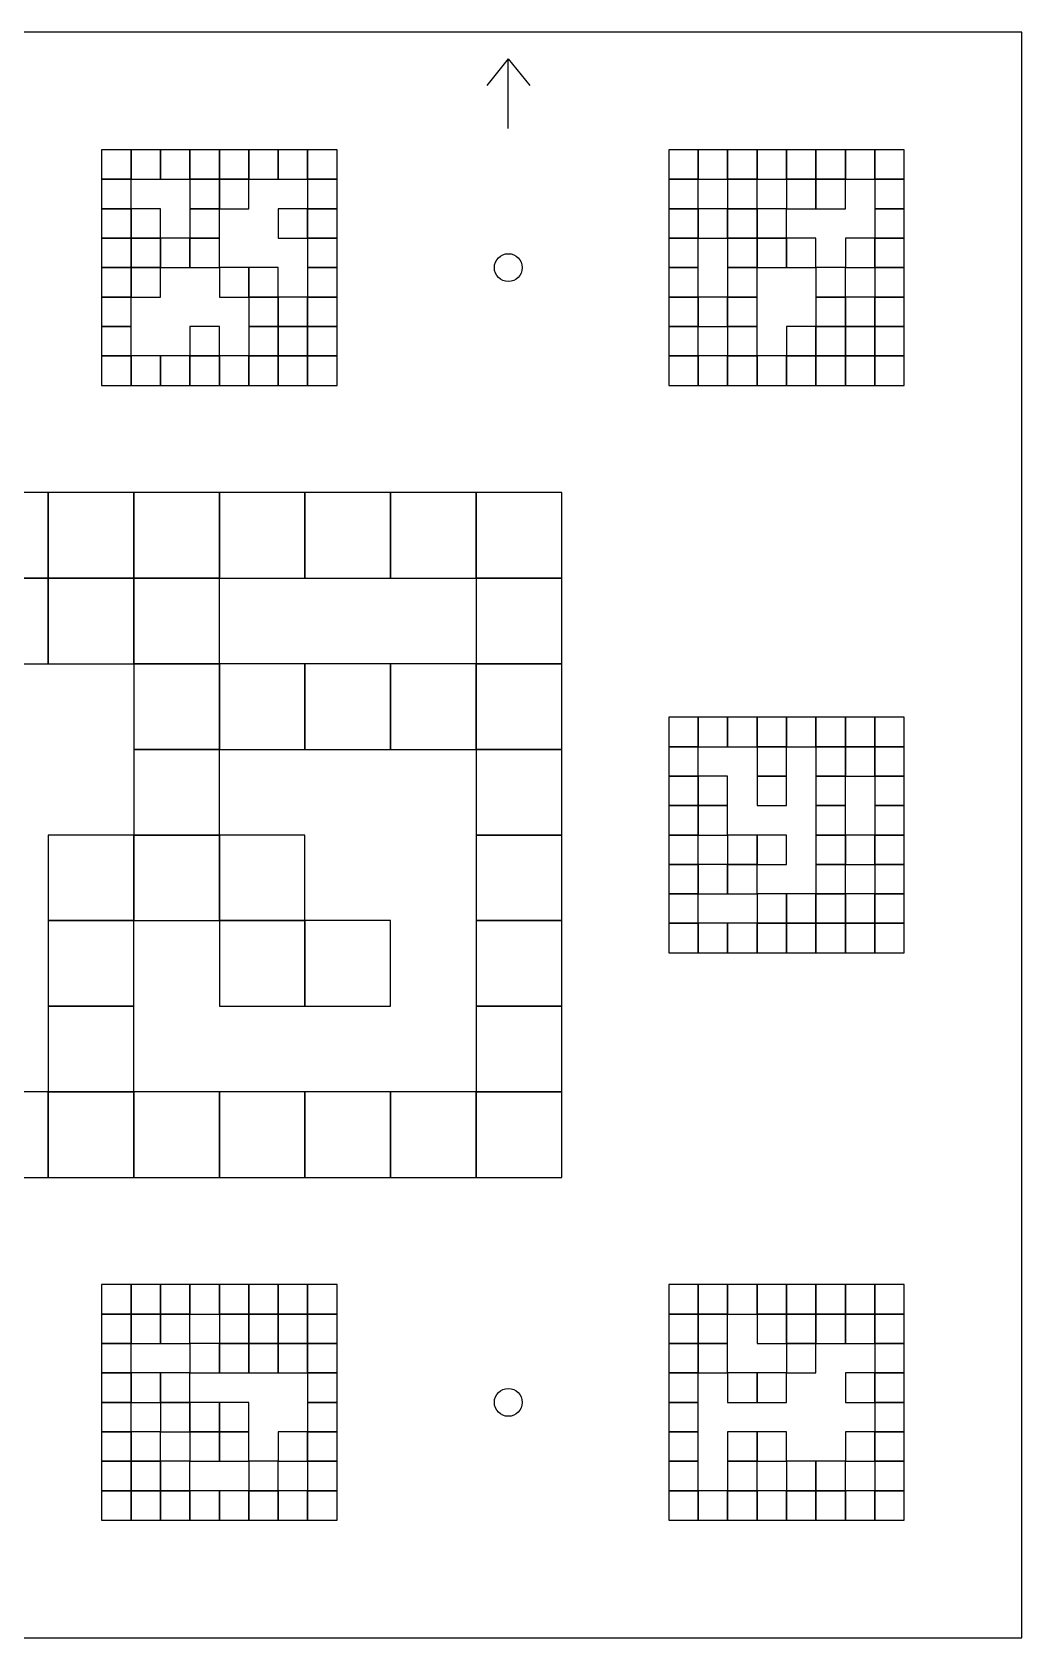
# Model space of a CAD drawing. Extents: x 0 to 1260, y 0 to 1580.
# Drawn here: x 115 to 300, y 0 to 300 of the extents above; entities that cross this region are included whole.
import ezdxf

# ---------------------------------------------------------------- set-up
doc = ezdxf.new("R2010")
doc.units = 0
for name, color, linetype in [('BLACK_POCKET', 7, 'CONTINUOUS'), ('CUT', 7, 'CONTINUOUS'), ('MOUNT_HOLE', 6, 'CONTINUOUS'), ('ORIENTATION', 7, 'CONTINUOUS')]:
    doc.layers.add(name, color=color, linetype=linetype)

msp = doc.modelspace()

# ---------------------------------------------------------------- linework, layer by layer
at = {"layer": 'BLACK_POCKET'}
for p, q in [((133.5, 278), (128, 278)), ((128, 278), (128, 272.5)), ((133.5, 272.5), (133.5, 278)), ((139, 278), (133.5, 278)), ((133.5, 278), (133.5, 272.5)), ((139, 272.5), (139, 278)), ((144.5, 278), (139, 278)), ((139, 278), (139, 272.5)), ((144.5, 272.5), (144.5, 278)), ((150, 278), (144.5, 278)), ((144.5, 278), (144.5, 272.5)), ((150, 272.5), (150, 278)), ((155.5, 278), (150, 278)), ((150, 278), (150, 272.5)), ((155.5, 272.5), (155.5, 278)), ((161, 278), (155.5, 278)), ((155.5, 278), (155.5, 272.5)), ((161, 272.5), (161, 278)), ((166.5, 278), (161, 278)), ((161, 278), (161, 272.5)), ((166.5, 272.5), (166.5, 278)), ((172, 278), (166.5, 278)), ((166.5, 278), (166.5, 272.5)), ((172, 272.5), (172, 278)), ((239.5, 278), (234, 278)), ((234, 278), (234, 272.5)), ((239.5, 272.5), (239.5, 278)), ((245, 278), (239.5, 278)), ((239.5, 278), (239.5, 272.5)), ((245, 272.5), (245, 278)), ((250.5, 278), (245, 278)), ((245, 278), (245, 272.5)), ((250.5, 272.5), (250.5, 278)), ((256, 278), (250.5, 278)), ((250.5, 278), (250.5, 272.5)), ((256, 272.5), (256, 278)), ((261.5, 278), (256, 278)), ((256, 278), (256, 272.5)), ((261.5, 272.5), (261.5, 278)), ((267, 278), (261.5, 278)), ((261.5, 278), (261.5, 272.5)), ((267, 272.5), (267, 278)), ((272.5, 278), (267, 278)), ((267, 278), (267, 272.5)), ((272.5, 272.5), (272.5, 278)), ((278, 278), (272.5, 278)), ((272.5, 278), (272.5, 272.5)), ((278, 272.5), (278, 278)), ((128, 272.5), (133.5, 272.5)), ((133.5, 272.5), (128, 272.5)), ((128, 272.5), (128, 267)), ((133.5, 272.5), (139, 272.5)), ((133.5, 267), (133.5, 272.5)), ((139, 272.5), (144.5, 272.5)), ((144.5, 272.5), (150, 272.5)), ((150, 272.5), (144.5, 272.5)), ((144.5, 272.5), (144.5, 267)), ((150, 272.5), (155.5, 272.5)), ((150, 267), (150, 272.5)), ((155.5, 272.5), (150, 272.5)), ((150, 272.5), (150, 267)), ((155.5, 272.5), (161, 272.5)), ((155.5, 267), (155.5, 272.5)), ((161, 272.5), (166.5, 272.5)), ((166.5, 272.5), (172, 272.5)), ((172, 272.5), (166.5, 272.5)), ((166.5, 272.5), (166.5, 267)), ((172, 267), (172, 272.5)), ((234, 272.5), (239.5, 272.5)), ((239.5, 272.5), (234, 272.5)), ((234, 272.5), (234, 267)), ((239.5, 272.5), (245, 272.5)), ((239.5, 267), (239.5, 272.5)), ((245, 272.5), (250.5, 272.5)), ((250.5, 272.5), (245, 272.5)), ((245, 272.5), (245, 267)), ((250.5, 272.5), (256, 272.5)), ((250.5, 267), (250.5, 272.5)), ((256, 272.5), (261.5, 272.5)), ((261.5, 272.5), (256, 272.5)), ((256, 272.5), (256, 267)), ((261.5, 272.5), (267, 272.5)), ((261.5, 267), (261.5, 272.5)), ((267, 272.5), (261.5, 272.5)), ((261.5, 272.5), (261.5, 267)), ((267, 272.5), (272.5, 272.5)), ((267, 267), (267, 272.5)), ((272.5, 272.5), (278, 272.5)), ((278, 272.5), (272.5, 272.5)), ((272.5, 272.5), (272.5, 267)), ((278, 267), (278, 272.5)), ((128, 267), (133.5, 267)), ((133.5, 267), (128, 267)), ((128, 267), (128, 261.5)), ((133.5, 261.5), (133.5, 267)), ((139, 267), (133.5, 267)), ((133.5, 267), (133.5, 261.5)), ((139, 261.5), (139, 267)), ((144.5, 267), (150, 267)), ((150, 267), (144.5, 267)), ((144.5, 267), (144.5, 261.5)), ((150, 267), (155.5, 267)), ((150, 261.5), (150, 267)), ((166.5, 267), (161, 267)), ((161, 267), (161, 261.5)), ((166.5, 267), (172, 267)), ((166.5, 261.5), (166.5, 267)), ((172, 267), (166.5, 267)), ((166.5, 267), (166.5, 261.5)), ((172, 261.5), (172, 267)), ((234, 267), (239.5, 267)), ((239.5, 267), (234, 267)), ((234, 267), (234, 261.5)), ((239.5, 261.5), (239.5, 267)), ((245, 267), (239.5, 267)), ((239.5, 267), (239.5, 261.5)), ((245, 267), (250.5, 267)), ((245, 261.5), (245, 267)), ((250.5, 267), (245, 267)), ((245, 267), (245, 261.5)), ((250.5, 261.5), (250.5, 267)), ((256, 267), (250.5, 267)), ((250.5, 267), (250.5, 261.5)), ((256, 267), (261.5, 267)), ((256, 261.5), (256, 267)), ((261.5, 267), (267, 267)), ((272.5, 267), (278, 267)), ((278, 267), (272.5, 267)), ((272.5, 267), (272.5, 261.5)), ((278, 261.5), (278, 267)), ((128, 261.5), (133.5, 261.5)), ((133.5, 261.5), (128, 261.5)), ((128, 261.5), (128, 256)), ((133.5, 261.5), (139, 261.5)), ((133.5, 256), (133.5, 261.5)), ((139, 261.5), (133.5, 261.5)), ((133.5, 261.5), (133.5, 256)), ((139, 256), (139, 261.5)), ((144.5, 261.5), (139, 261.5)), ((139, 261.5), (139, 256)), ((144.5, 261.5), (150, 261.5)), ((144.5, 256), (144.5, 261.5)), ((150, 261.5), (144.5, 261.5)), ((144.5, 261.5), (144.5, 256)), ((150, 256), (150, 261.5)), ((161, 261.5), (166.5, 261.5)), ((166.5, 261.5), (172, 261.5)), ((172, 261.5), (166.5, 261.5)), ((166.5, 261.5), (166.5, 256)), ((172, 256), (172, 261.5)), ((234, 261.5), (239.5, 261.5)), ((239.5, 261.5), (234, 261.5)), ((234, 261.5), (234, 256)), ((239.5, 261.5), (245, 261.5)), ((239.5, 256), (239.5, 261.5)), ((245, 261.5), (250.5, 261.5)), ((250.5, 261.5), (245, 261.5)), ((245, 261.5), (245, 256)), ((250.5, 261.5), (256, 261.5)), ((250.5, 256), (250.5, 261.5)), ((256, 261.5), (250.5, 261.5)), ((250.5, 261.5), (250.5, 256)), ((256, 256), (256, 261.5)), ((261.5, 261.5), (256, 261.5)), ((256, 261.5), (256, 256)), ((261.5, 256), (261.5, 261.5)), ((272.5, 261.5), (267, 261.5)), ((267, 261.5), (267, 256)), ((272.5, 261.5), (278, 261.5)), ((272.5, 256), (272.5, 261.5)), ((278, 261.5), (272.5, 261.5)), ((272.5, 261.5), (272.5, 256)), ((278, 256), (278, 261.5)), ((128, 256), (133.5, 256)), ((133.5, 256), (128, 256)), ((128, 256), (128, 250.5)), ((133.5, 256), (139, 256)), ((133.5, 250.5), (133.5, 256)), ((139, 256), (133.5, 256)), ((133.5, 256), (133.5, 250.5)), ((139, 256), (144.5, 256)), ((139, 250.5), (139, 256)), ((144.5, 256), (150, 256)), ((155.5, 256), (150, 256)), ((150, 256), (150, 250.5)), ((155.5, 250.5), (155.5, 256)), ((161, 256), (155.5, 256)), ((155.5, 256), (155.5, 250.5)), ((161, 250.5), (161, 256)), ((166.5, 256), (172, 256)), ((172, 256), (166.5, 256)), ((166.5, 256), (166.5, 250.5)), ((172, 250.5), (172, 256)), ((234, 256), (239.5, 256)), ((239.5, 256), (234, 256)), ((234, 256), (234, 250.5)), ((239.5, 250.5), (239.5, 256)), ((245, 256), (250.5, 256)), ((250.5, 256), (245, 256)), ((245, 256), (245, 250.5)), ((250.5, 256), (256, 256)), ((250.5, 250.5), (250.5, 256)), ((256, 256), (261.5, 256)), ((267, 256), (261.5, 256)), ((261.5, 256), (261.5, 250.5)), ((267, 256), (272.5, 256)), ((267, 250.5), (267, 256)), ((272.5, 256), (278, 256)), ((278, 256), (272.5, 256)), ((272.5, 256), (272.5, 250.5)), ((278, 250.5), (278, 256)), ((128, 250.5), (133.5, 250.5)), ((133.5, 250.5), (128, 250.5)), ((128, 250.5), (128, 245)), ((133.5, 250.5), (139, 250.5)), ((133.5, 245), (133.5, 250.5)), ((150, 250.5), (155.5, 250.5)), ((155.5, 250.5), (161, 250.5)), ((161, 250.5), (155.5, 250.5)), ((155.5, 250.5), (155.5, 245)), ((161, 245), (161, 250.5)), ((166.5, 250.5), (161, 250.5)), ((161, 250.5), (161, 245)), ((166.5, 250.5), (172, 250.5)), ((166.5, 245), (166.5, 250.5)), ((172, 250.5), (166.5, 250.5)), ((166.5, 250.5), (166.5, 245)), ((172, 245), (172, 250.5)), ((234, 250.5), (239.5, 250.5)), ((239.5, 250.5), (234, 250.5)), ((234, 250.5), (234, 245)), ((239.5, 245), (239.5, 250.5)), ((245, 250.5), (239.5, 250.5)), ((239.5, 250.5), (239.5, 245)), ((245, 250.5), (250.5, 250.5)), ((245, 245), (245, 250.5)), ((250.5, 250.5), (245, 250.5)), ((245, 250.5), (245, 245)), ((250.5, 245), (250.5, 250.5)), ((261.5, 250.5), (267, 250.5)), ((267, 250.5), (261.5, 250.5)), ((261.5, 250.5), (261.5, 245)), ((267, 245), (267, 250.5)), ((272.5, 250.5), (267, 250.5)), ((267, 250.5), (267, 245)), ((272.5, 250.5), (278, 250.5)), ((272.5, 245), (272.5, 250.5)), ((278, 250.5), (272.5, 250.5)), ((272.5, 250.5), (272.5, 245)), ((278, 245), (278, 250.5)), ((128, 245), (133.5, 245)), ((133.5, 245), (128, 245)), ((128, 245), (128, 239.5)), ((133.5, 239.5), (133.5, 245)), ((150, 245), (144.5, 245)), ((144.5, 245), (144.5, 239.5)), ((150, 239.5), (150, 245)), ((155.5, 245), (161, 245)), ((161, 245), (155.5, 245)), ((155.5, 245), (155.5, 239.5)), ((161, 245), (166.5, 245)), ((161, 239.5), (161, 245)), ((166.5, 245), (161, 245)), ((161, 245), (161, 239.5)), ((166.5, 245), (172, 245)), ((166.5, 239.5), (166.5, 245)), ((172, 245), (166.5, 245)), ((166.5, 245), (166.5, 239.5)), ((172, 239.5), (172, 245)), ((234, 245), (239.5, 245)), ((239.5, 245), (234, 245)), ((234, 245), (234, 239.5)), ((239.5, 245), (245, 245)), ((239.5, 239.5), (239.5, 245)), ((245, 245), (250.5, 245)), ((250.5, 245), (245, 245)), ((245, 245), (245, 239.5)), ((250.5, 239.5), (250.5, 245)), ((261.5, 245), (256, 245)), ((256, 245), (256, 239.5)), ((261.5, 245), (267, 245)), ((261.5, 239.5), (261.5, 245)), ((267, 245), (261.5, 245)), ((261.5, 245), (261.5, 239.5)), ((267, 245), (272.5, 245)), ((267, 239.5), (267, 245)), ((272.5, 245), (267, 245)), ((267, 245), (267, 239.5)), ((272.5, 245), (278, 245)), ((272.5, 239.5), (272.5, 245)), ((278, 245), (272.5, 245)), ((272.5, 245), (272.5, 239.5)), ((278, 239.5), (278, 245)), ((128, 239.5), (133.5, 239.5)), ((133.5, 239.5), (128, 239.5)), ((128, 239.5), (128, 234)), ((133.5, 234), (133.5, 239.5)), ((139, 239.5), (133.5, 239.5)), ((133.5, 239.5), (133.5, 234)), ((139, 234), (139, 239.5)), ((144.5, 239.5), (139, 239.5)), ((139, 239.5), (139, 234)), ((144.5, 239.5), (150, 239.5)), ((144.5, 234), (144.5, 239.5)), ((150, 239.5), (144.5, 239.5)), ((144.5, 239.5), (144.5, 234)), ((150, 234), (150, 239.5)), ((155.5, 239.5), (150, 239.5)), ((150, 239.5), (150, 234)), ((155.5, 239.5), (161, 239.5)), ((155.5, 234), (155.5, 239.5)), ((161, 239.5), (155.5, 239.5)), ((155.5, 239.5), (155.5, 234)), ((161, 239.5), (166.5, 239.5)), ((161, 234), (161, 239.5)), ((166.5, 239.5), (161, 239.5)), ((161, 239.5), (161, 234)), ((166.5, 239.5), (172, 239.5)), ((166.5, 234), (166.5, 239.5)), ((172, 239.5), (166.5, 239.5)), ((166.5, 239.5), (166.5, 234)), ((172, 234), (172, 239.5)), ((234, 239.5), (239.5, 239.5)), ((239.5, 239.5), (234, 239.5)), ((234, 239.5), (234, 234)), ((239.5, 234), (239.5, 239.5)), ((245, 239.5), (239.5, 239.5)), ((239.5, 239.5), (239.5, 234)), ((245, 239.5), (250.5, 239.5)), ((245, 234), (245, 239.5)), ((250.5, 239.5), (245, 239.5)), ((245, 239.5), (245, 234)), ((250.5, 234), (250.5, 239.5)), ((256, 239.5), (250.5, 239.5)), ((250.5, 239.5), (250.5, 234)), ((256, 239.5), (261.5, 239.5)), ((256, 234), (256, 239.5)), ((261.5, 239.5), (256, 239.5)), ((256, 239.5), (256, 234)), ((261.5, 239.5), (267, 239.5)), ((261.5, 234), (261.5, 239.5)), ((267, 239.5), (261.5, 239.5)), ((261.5, 239.5), (261.5, 234)), ((267, 239.5), (272.5, 239.5)), ((267, 234), (267, 239.5)), ((272.5, 239.5), (267, 239.5)), ((267, 239.5), (267, 234)), ((272.5, 239.5), (278, 239.5)), ((272.5, 234), (272.5, 239.5)), ((278, 239.5), (272.5, 239.5)), ((272.5, 239.5), (272.5, 234)), ((278, 234), (278, 239.5)), ((128, 234), (133.5, 234)), ((133.5, 234), (139, 234)), ((139, 234), (144.5, 234)), ((144.5, 234), (150, 234)), ((150, 234), (155.5, 234)), ((155.5, 234), (161, 234)), ((161, 234), (166.5, 234)), ((166.5, 234), (172, 234)), ((234, 234), (239.5, 234)), ((239.5, 234), (245, 234)), ((245, 234), (250.5, 234)), ((250.5, 234), (256, 234)), ((256, 234), (261.5, 234)), ((261.5, 234), (267, 234)), ((267, 234), (272.5, 234)), ((272.5, 234), (278, 234)), ((118, 214), (102, 214)), ((118, 198), (118, 214)), ((134, 214), (118, 214)), ((118, 214), (118, 198)), ((134, 198), (134, 214)), ((150, 214), (134, 214)), ((134, 214), (134, 198)), ((150, 198), (150, 214)), ((166, 214), (150, 214)), ((150, 214), (150, 198)), ((166, 198), (166, 214)), ((182, 214), (166, 214)), ((166, 214), (166, 198)), ((182, 198), (182, 214)), ((198, 214), (182, 214)), ((182, 214), (182, 198)), ((198, 198), (198, 214)), ((214, 214), (198, 214)), ((198, 214), (198, 198)), ((214, 198), (214, 214)), ((102, 198), (118, 198)), ((118, 198), (102, 198)), ((118, 198), (134, 198)), ((118, 182), (118, 198)), ((134, 198), (118, 198)), ((118, 198), (118, 182)), ((134, 198), (150, 198)), ((134, 182), (134, 198)), ((150, 198), (134, 198)), ((134, 198), (134, 182)), ((150, 198), (166, 198)), ((150, 182), (150, 198)), ((166, 198), (182, 198)), ((182, 198), (198, 198)), ((198, 198), (214, 198)), ((214, 198), (198, 198)), ((198, 198), (198, 182)), ((214, 182), (214, 198)), ((102, 182), (118, 182)), ((118, 182), (134, 182)), ((134, 182), (150, 182)), ((150, 182), (134, 182)), ((134, 182), (134, 166)), ((150, 166), (150, 182)), ((166, 182), (150, 182)), ((150, 182), (150, 166)), ((166, 166), (166, 182)), ((182, 182), (166, 182)), ((166, 182), (166, 166)), ((182, 166), (182, 182)), ((198, 182), (182, 182)), ((182, 182), (182, 166)), ((198, 182), (214, 182)), ((198, 166), (198, 182)), ((214, 182), (198, 182)), ((198, 182), (198, 166)), ((214, 166), (214, 182)), ((239.5, 172), (234, 172)), ((234, 172), (234, 166.5)), ((239.5, 166.5), (239.5, 172)), ((245, 172), (239.5, 172)), ((239.5, 172), (239.5, 166.5)), ((245, 166.5), (245, 172)), ((250.5, 172), (245, 172)), ((245, 172), (245, 166.5)), ((250.5, 166.5), (250.5, 172)), ((256, 172), (250.5, 172)), ((250.5, 172), (250.5, 166.5)), ((256, 166.5), (256, 172)), ((261.5, 172), (256, 172)), ((256, 172), (256, 166.5)), ((261.5, 166.5), (261.5, 172)), ((267, 172), (261.5, 172)), ((261.5, 172), (261.5, 166.5)), ((267, 166.5), (267, 172)), ((272.5, 172), (267, 172)), ((267, 172), (267, 166.5)), ((272.5, 166.5), (272.5, 172)), ((278, 172), (272.5, 172)), ((272.5, 172), (272.5, 166.5)), ((278, 166.5), (278, 172)), ((134, 166), (150, 166)), ((150, 166), (134, 166)), ((134, 166), (134, 150)), ((150, 166), (166, 166)), ((150, 150), (150, 166)), ((166, 166), (182, 166)), ((182, 166), (198, 166)), ((198, 166), (214, 166)), ((214, 166), (198, 166)), ((198, 166), (198, 150)), ((214, 150), (214, 166)), ((234, 166.5), (239.5, 166.5)), ((239.5, 166.5), (234, 166.5)), ((234, 166.5), (234, 161)), ((239.5, 166.5), (245, 166.5)), ((239.5, 161), (239.5, 166.5)), ((245, 166.5), (250.5, 166.5)), ((250.5, 166.5), (256, 166.5)), ((256, 166.5), (250.5, 166.5)), ((250.5, 166.5), (250.5, 161)), ((256, 166.5), (261.5, 166.5)), ((256, 161), (256, 166.5)), ((261.5, 166.5), (267, 166.5)), ((267, 166.5), (261.5, 166.5)), ((261.5, 166.5), (261.5, 161)), ((267, 166.5), (272.5, 166.5)), ((267, 161), (267, 166.5)), ((272.5, 166.5), (267, 166.5)), ((267, 166.5), (267, 161)), ((272.5, 166.5), (278, 166.5)), ((272.5, 161), (272.5, 166.5)), ((278, 166.5), (272.5, 166.5)), ((272.5, 166.5), (272.5, 161)), ((278, 161), (278, 166.5)), ((234, 161), (239.5, 161)), ((239.5, 161), (234, 161)), ((234, 161), (234, 155.5)), ((239.5, 155.5), (239.5, 161)), ((245, 161), (239.5, 161)), ((239.5, 161), (239.5, 155.5)), ((245, 155.5), (245, 161)), ((250.5, 161), (256, 161)), ((256, 161), (250.5, 161)), ((250.5, 161), (250.5, 155.5)), ((256, 155.5), (256, 161)), ((261.5, 161), (267, 161)), ((267, 161), (261.5, 161)), ((261.5, 161), (261.5, 155.5)), ((267, 161), (272.5, 161)), ((267, 155.5), (267, 161)), ((272.5, 161), (278, 161)), ((278, 161), (272.5, 161)), ((272.5, 161), (272.5, 155.5)), ((278, 155.5), (278, 161)), ((234, 155.5), (239.5, 155.5)), ((239.5, 155.5), (234, 155.5)), ((234, 155.5), (234, 150)), ((239.5, 155.5), (245, 155.5)), ((239.5, 150), (239.5, 155.5)), ((245, 155.5), (239.5, 155.5)), ((239.5, 155.5), (239.5, 150)), ((245, 150), (245, 155.5)), ((250.5, 155.5), (256, 155.5)), ((261.5, 155.5), (267, 155.5)), ((267, 155.5), (261.5, 155.5)), ((261.5, 155.5), (261.5, 150)), ((267, 150), (267, 155.5)), ((272.5, 155.5), (278, 155.5)), ((278, 155.5), (272.5, 155.5)), ((272.5, 155.5), (272.5, 150)), ((278, 150), (278, 155.5)), ((134, 150), (118, 150)), ((118, 150), (118, 134)), ((134, 150), (150, 150)), ((134, 134), (134, 150)), ((150, 150), (134, 150)), ((134, 150), (134, 134)), ((150, 134), (150, 150)), ((166, 150), (150, 150)), ((150, 150), (150, 134)), ((166, 134), (166, 150)), ((198, 150), (214, 150)), ((214, 150), (198, 150)), ((198, 150), (198, 134)), ((214, 134), (214, 150)), ((234, 150), (239.5, 150)), ((239.5, 150), (234, 150)), ((234, 150), (234, 144.5)), ((239.5, 150), (245, 150)), ((239.5, 144.5), (239.5, 150)), ((250.5, 150), (245, 150)), ((245, 150), (245, 144.5)), ((250.5, 144.5), (250.5, 150)), ((256, 150), (250.5, 150)), ((250.5, 150), (250.5, 144.5)), ((256, 144.5), (256, 150)), ((261.5, 150), (267, 150)), ((267, 150), (261.5, 150)), ((261.5, 150), (261.5, 144.5)), ((267, 144.5), (267, 150)), ((272.5, 150), (267, 150)), ((267, 150), (267, 144.5)), ((272.5, 150), (278, 150)), ((272.5, 144.5), (272.5, 150)), ((278, 150), (272.5, 150)), ((272.5, 150), (272.5, 144.5)), ((278, 144.5), (278, 150)), ((234, 144.5), (239.5, 144.5)), ((239.5, 144.5), (234, 144.5)), ((234, 144.5), (234, 139)), ((239.5, 139), (239.5, 144.5)), ((245, 144.5), (239.5, 144.5)), ((239.5, 144.5), (239.5, 139)), ((245, 144.5), (250.5, 144.5)), ((245, 139), (245, 144.5)), ((250.5, 144.5), (245, 144.5)), ((245, 144.5), (245, 139)), ((250.5, 144.5), (256, 144.5)), ((250.5, 139), (250.5, 144.5)), ((261.5, 144.5), (267, 144.5)), ((267, 144.5), (261.5, 144.5)), ((261.5, 144.5), (261.5, 139)), ((267, 144.5), (272.5, 144.5)), ((267, 139), (267, 144.5)), ((272.5, 144.5), (278, 144.5)), ((278, 144.5), (272.5, 144.5)), ((272.5, 144.5), (272.5, 139)), ((278, 139), (278, 144.5)), ((234, 139), (239.5, 139)), ((239.5, 139), (234, 139)), ((234, 139), (234, 133.5)), ((239.5, 139), (245, 139)), ((239.5, 133.5), (239.5, 139)), ((245, 139), (250.5, 139)), ((256, 139), (250.5, 139)), ((250.5, 139), (250.5, 133.5)), ((256, 133.5), (256, 139)), ((261.5, 139), (256, 139)), ((256, 139), (256, 133.5)), ((261.5, 139), (267, 139)), ((261.5, 133.5), (261.5, 139)), ((267, 139), (261.5, 139)), ((261.5, 139), (261.5, 133.5)), ((267, 133.5), (267, 139)), ((272.5, 139), (267, 139)), ((267, 139), (267, 133.5)), ((272.5, 139), (278, 139)), ((272.5, 133.5), (272.5, 139)), ((278, 139), (272.5, 139)), ((272.5, 139), (272.5, 133.5)), ((278, 133.5), (278, 139)), ((118, 134), (134, 134)), ((134, 134), (118, 134)), ((118, 134), (118, 118)), ((134, 134), (150, 134)), ((134, 118), (134, 134)), ((150, 134), (166, 134)), ((166, 134), (150, 134)), ((150, 134), (150, 118)), ((166, 118), (166, 134)), ((182, 134), (166, 134)), ((166, 134), (166, 118)), ((182, 118), (182, 134)), ((198, 134), (214, 134)), ((214, 134), (198, 134)), ((198, 134), (198, 118)), ((214, 118), (214, 134)), ((234, 133.5), (239.5, 133.5)), ((239.5, 133.5), (234, 133.5)), ((234, 133.5), (234, 128)), ((239.5, 128), (239.5, 133.5)), ((245, 133.5), (239.5, 133.5)), ((239.5, 133.5), (239.5, 128)), ((245, 128), (245, 133.5)), ((250.5, 133.5), (245, 133.5)), ((245, 133.5), (245, 128)), ((250.5, 133.5), (256, 133.5)), ((250.5, 128), (250.5, 133.5)), ((256, 133.5), (250.5, 133.5)), ((250.5, 133.5), (250.5, 128)), ((256, 133.5), (261.5, 133.5)), ((256, 128), (256, 133.5)), ((261.5, 133.5), (256, 133.5)), ((256, 133.5), (256, 128)), ((261.5, 133.5), (267, 133.5)), ((261.5, 128), (261.5, 133.5)), ((267, 133.5), (261.5, 133.5)), ((261.5, 133.5), (261.5, 128)), ((267, 133.5), (272.5, 133.5)), ((267, 128), (267, 133.5)), ((272.5, 133.5), (267, 133.5)), ((267, 133.5), (267, 128)), ((272.5, 133.5), (278, 133.5)), ((272.5, 128), (272.5, 133.5)), ((278, 133.5), (272.5, 133.5)), ((272.5, 133.5), (272.5, 128)), ((278, 128), (278, 133.5)), ((234, 128), (239.5, 128)), ((239.5, 128), (245, 128)), ((245, 128), (250.5, 128)), ((250.5, 128), (256, 128)), ((256, 128), (261.5, 128)), ((261.5, 128), (267, 128)), ((267, 128), (272.5, 128)), ((272.5, 128), (278, 128)), ((118, 118), (134, 118)), ((134, 118), (118, 118)), ((118, 118), (118, 102)), ((134, 102), (134, 118)), ((150, 118), (166, 118)), ((166, 118), (182, 118)), ((198, 118), (214, 118)), ((214, 118), (198, 118)), ((198, 118), (198, 102)), ((214, 102), (214, 118)), ((118, 102), (102, 102)), ((118, 102), (134, 102)), ((118, 86), (118, 102)), ((134, 102), (118, 102)), ((118, 102), (118, 86)), ((134, 86), (134, 102)), ((150, 102), (134, 102)), ((134, 102), (134, 86)), ((150, 86), (150, 102)), ((166, 102), (150, 102)), ((150, 102), (150, 86)), ((166, 86), (166, 102)), ((182, 102), (166, 102)), ((166, 102), (166, 86)), ((182, 86), (182, 102)), ((198, 102), (182, 102)), ((182, 102), (182, 86)), ((198, 102), (214, 102)), ((198, 86), (198, 102)), ((214, 102), (198, 102)), ((198, 102), (198, 86)), ((214, 86), (214, 102)), ((102, 86), (118, 86)), ((118, 86), (134, 86)), ((134, 86), (150, 86)), ((150, 86), (166, 86)), ((166, 86), (182, 86)), ((182, 86), (198, 86)), ((198, 86), (214, 86)), ((133.5, 66), (128, 66)), ((128, 66), (128, 60.5)), ((133.5, 60.5), (133.5, 66)), ((139, 66), (133.5, 66)), ((133.5, 66), (133.5, 60.5)), ((139, 60.5), (139, 66)), ((144.5, 66), (139, 66)), ((139, 66), (139, 60.5)), ((144.5, 60.5), (144.5, 66)), ((150, 66), (144.5, 66)), ((144.5, 66), (144.5, 60.5)), ((150, 60.5), (150, 66)), ((155.5, 66), (150, 66)), ((150, 66), (150, 60.5)), ((155.5, 60.5), (155.5, 66)), ((161, 66), (155.5, 66)), ((155.5, 66), (155.5, 60.5)), ((161, 60.5), (161, 66)), ((166.5, 66), (161, 66)), ((161, 66), (161, 60.5)), ((166.5, 60.5), (166.5, 66)), ((172, 66), (166.5, 66)), ((166.5, 66), (166.5, 60.5)), ((172, 60.5), (172, 66)), ((239.5, 66), (234, 66)), ((234, 66), (234, 60.5)), ((239.5, 60.5), (239.5, 66)), ((245, 66), (239.5, 66)), ((239.5, 66), (239.5, 60.5)), ((245, 60.5), (245, 66)), ((250.5, 66), (245, 66)), ((245, 66), (245, 60.5)), ((250.5, 60.5), (250.5, 66)), ((256, 66), (250.5, 66)), ((250.5, 66), (250.5, 60.5)), ((256, 60.5), (256, 66)), ((261.5, 66), (256, 66)), ((256, 66), (256, 60.5)), ((261.5, 60.5), (261.5, 66)), ((267, 66), (261.5, 66)), ((261.5, 66), (261.5, 60.5)), ((267, 60.5), (267, 66)), ((272.5, 66), (267, 66)), ((267, 66), (267, 60.5)), ((272.5, 60.5), (272.5, 66)), ((278, 66), (272.5, 66)), ((272.5, 66), (272.5, 60.5)), ((278, 60.5), (278, 66)), ((128, 60.5), (133.5, 60.5)), ((133.5, 60.5), (128, 60.5)), ((128, 60.5), (128, 55)), ((133.5, 60.5), (139, 60.5)), ((133.5, 55), (133.5, 60.5)), ((139, 60.5), (133.5, 60.5)), ((133.5, 60.5), (133.5, 55)), ((139, 60.5), (144.5, 60.5)), ((139, 55), (139, 60.5)), ((144.5, 60.5), (139, 60.5)), ((139, 60.5), (139, 55)), ((144.5, 60.5), (150, 60.5)), ((144.5, 55), (144.5, 60.5)), ((150, 60.5), (155.5, 60.5)), ((155.5, 60.5), (150, 60.5)), ((150, 60.5), (150, 55)), ((155.5, 60.5), (161, 60.5)), ((155.5, 55), (155.5, 60.5)), ((161, 60.5), (155.5, 60.5)), ((155.5, 60.5), (155.5, 55)), ((161, 60.5), (166.5, 60.5)), ((161, 55), (161, 60.5)), ((166.5, 60.5), (161, 60.5)), ((161, 60.5), (161, 55)), ((166.5, 60.5), (172, 60.5)), ((166.5, 55), (166.5, 60.5)), ((172, 60.5), (166.5, 60.5)), ((166.5, 60.5), (166.5, 55)), ((172, 55), (172, 60.5)), ((234, 60.5), (239.5, 60.5)), ((239.5, 60.5), (234, 60.5)), ((234, 60.5), (234, 55)), ((239.5, 60.5), (245, 60.5)), ((239.5, 55), (239.5, 60.5)), ((245, 60.5), (239.5, 60.5)), ((239.5, 60.5), (239.5, 55)), ((245, 60.5), (250.5, 60.5)), ((245, 55), (245, 60.5)), ((250.5, 60.5), (256, 60.5)), ((256, 60.5), (250.5, 60.5)), ((250.5, 60.5), (250.5, 55)), ((256, 60.5), (261.5, 60.5)), ((256, 55), (256, 60.5)), ((261.5, 60.5), (256, 60.5)), ((256, 60.5), (256, 55)), ((261.5, 60.5), (267, 60.5)), ((261.5, 55), (261.5, 60.5)), ((267, 60.5), (261.5, 60.5)), ((261.5, 60.5), (261.5, 55)), ((267, 60.5), (272.5, 60.5)), ((267, 55), (267, 60.5)), ((272.5, 60.5), (267, 60.5)), ((267, 60.5), (267, 55)), ((272.5, 60.5), (278, 60.5)), ((272.5, 55), (272.5, 60.5)), ((278, 60.5), (272.5, 60.5)), ((272.5, 60.5), (272.5, 55)), ((278, 55), (278, 60.5)), ((128, 55), (133.5, 55)), ((133.5, 55), (128, 55)), ((128, 55), (128, 49.5)), ((133.5, 55), (139, 55)), ((133.5, 49.5), (133.5, 55)), ((139, 55), (144.5, 55)), ((150, 55), (144.5, 55)), ((144.5, 55), (144.5, 49.5)), ((150, 55), (155.5, 55)), ((150, 49.5), (150, 55)), ((155.5, 55), (150, 55)), ((150, 55), (150, 49.5)), ((155.5, 55), (161, 55)), ((155.5, 49.5), (155.5, 55)), ((161, 55), (155.5, 55)), ((155.5, 55), (155.5, 49.5)), ((161, 55), (166.5, 55)), ((161, 49.5), (161, 55)), ((166.5, 55), (161, 55)), ((161, 55), (161, 49.5)), ((166.5, 55), (172, 55)), ((166.5, 49.5), (166.5, 55)), ((172, 55), (166.5, 55)), ((166.5, 55), (166.5, 49.5)), ((172, 49.5), (172, 55)), ((234, 55), (239.5, 55)), ((239.5, 55), (234, 55)), ((234, 55), (234, 49.5)), ((239.5, 55), (245, 55)), ((239.5, 49.5), (239.5, 55)), ((245, 55), (239.5, 55)), ((239.5, 55), (239.5, 49.5)), ((245, 49.5), (245, 55)), ((250.5, 55), (256, 55)), ((256, 55), (261.5, 55)), ((261.5, 55), (256, 55)), ((256, 55), (256, 49.5)), ((261.5, 55), (267, 55)), ((261.5, 49.5), (261.5, 55)), ((267, 55), (272.5, 55)), ((272.5, 55), (278, 55)), ((278, 55), (272.5, 55)), ((272.5, 55), (272.5, 49.5)), ((278, 49.5), (278, 55)), ((128, 49.5), (133.5, 49.5)), ((133.5, 49.5), (128, 49.5)), ((128, 49.5), (128, 44)), ((133.5, 44), (133.5, 49.5)), ((139, 49.5), (133.5, 49.5)), ((133.5, 49.5), (133.5, 44)), ((139, 44), (139, 49.5)), ((144.5, 49.5), (139, 49.5)), ((139, 49.5), (139, 44)), ((144.5, 49.5), (150, 49.5)), ((144.5, 44), (144.5, 49.5)), ((150, 49.5), (155.5, 49.5)), ((155.5, 49.5), (161, 49.5)), ((161, 49.5), (166.5, 49.5)), ((166.5, 49.5), (172, 49.5)), ((172, 49.5), (166.5, 49.5)), ((166.5, 49.5), (166.5, 44)), ((172, 44), (172, 49.5)), ((234, 49.5), (239.5, 49.5)), ((239.5, 49.5), (234, 49.5)), ((234, 49.5), (234, 44)), ((239.5, 49.5), (245, 49.5)), ((239.5, 44), (239.5, 49.5)), ((250.5, 49.5), (245, 49.5)), ((245, 49.5), (245, 44)), ((250.5, 44), (250.5, 49.5)), ((256, 49.5), (250.5, 49.5)), ((250.5, 49.5), (250.5, 44)), ((256, 49.5), (261.5, 49.5)), ((256, 44), (256, 49.5)), ((272.5, 49.5), (267, 49.5)), ((267, 49.5), (267, 44)), ((272.5, 49.5), (278, 49.5)), ((272.5, 44), (272.5, 49.5)), ((278, 49.5), (272.5, 49.5)), ((272.5, 49.5), (272.5, 44)), ((278, 44), (278, 49.5)), ((128, 44), (133.5, 44)), ((133.5, 44), (128, 44)), ((128, 44), (128, 38.5)), ((133.5, 44), (139, 44)), ((133.5, 38.5), (133.5, 44)), ((139, 44), (144.5, 44)), ((144.5, 44), (139, 44)), ((139, 44), (139, 38.5)), ((144.5, 38.5), (144.5, 44)), ((150, 44), (144.5, 44)), ((144.5, 44), (144.5, 38.5)), ((150, 38.5), (150, 44)), ((155.5, 44), (150, 44)), ((150, 44), (150, 38.5)), ((155.5, 38.5), (155.5, 44)), ((166.5, 44), (172, 44)), ((172, 44), (166.5, 44)), ((166.5, 44), (166.5, 38.5)), ((172, 38.5), (172, 44)), ((234, 44), (239.5, 44)), ((239.5, 44), (234, 44)), ((234, 44), (234, 38.5)), ((239.5, 38.5), (239.5, 44)), ((245, 44), (250.5, 44)), ((250.5, 44), (256, 44)), ((267, 44), (272.5, 44)), ((272.5, 44), (278, 44)), ((278, 44), (272.5, 44)), ((272.5, 44), (272.5, 38.5)), ((278, 38.5), (278, 44)), ((128, 38.5), (133.5, 38.5)), ((133.5, 38.5), (128, 38.5)), ((128, 38.5), (128, 33)), ((133.5, 33), (133.5, 38.5)), ((139, 38.5), (133.5, 38.5)), ((133.5, 38.5), (133.5, 33)), ((139, 38.5), (144.5, 38.5)), ((139, 33), (139, 38.5)), ((144.5, 38.5), (150, 38.5)), ((150, 38.5), (144.5, 38.5)), ((144.5, 38.5), (144.5, 33)), ((150, 38.5), (155.5, 38.5)), ((150, 33), (150, 38.5)), ((155.5, 38.5), (150, 38.5)), ((150, 38.5), (150, 33)), ((155.5, 33), (155.5, 38.5)), ((166.5, 38.5), (161, 38.5)), ((161, 38.5), (161, 33)), ((166.5, 38.5), (172, 38.5)), ((166.5, 33), (166.5, 38.5)), ((172, 38.5), (166.5, 38.5)), ((166.5, 38.5), (166.5, 33)), ((172, 33), (172, 38.5)), ((234, 38.5), (239.5, 38.5)), ((239.5, 38.5), (234, 38.5)), ((234, 38.5), (234, 33)), ((239.5, 33), (239.5, 38.5)), ((250.5, 38.5), (245, 38.5)), ((245, 38.5), (245, 33)), ((250.5, 33), (250.5, 38.5)), ((256, 38.5), (250.5, 38.5)), ((250.5, 38.5), (250.5, 33)), ((256, 33), (256, 38.5)), ((272.5, 38.5), (267, 38.5)), ((267, 38.5), (267, 33)), ((272.5, 38.5), (278, 38.5)), ((272.5, 33), (272.5, 38.5)), ((278, 38.5), (272.5, 38.5)), ((272.5, 38.5), (272.5, 33)), ((278, 33), (278, 38.5)), ((128, 33), (133.5, 33)), ((133.5, 33), (128, 33)), ((128, 33), (128, 27.5)), ((133.5, 33), (139, 33)), ((133.5, 27.5), (133.5, 33)), ((139, 33), (133.5, 33)), ((133.5, 33), (133.5, 27.5)), ((139, 27.5), (139, 33)), ((144.5, 33), (139, 33)), ((139, 33), (139, 27.5)), ((144.5, 33), (150, 33)), ((144.5, 27.5), (144.5, 33)), ((150, 33), (155.5, 33)), ((161, 33), (155.5, 33)), ((155.5, 33), (155.5, 27.5)), ((161, 33), (166.5, 33)), ((161, 27.5), (161, 33)), ((166.5, 33), (172, 33)), ((172, 33), (166.5, 33)), ((166.5, 33), (166.5, 27.5)), ((172, 27.5), (172, 33)), ((234, 33), (239.5, 33)), ((239.5, 33), (234, 33)), ((234, 33), (234, 27.5)), ((239.5, 27.5), (239.5, 33)), ((245, 33), (250.5, 33)), ((250.5, 33), (245, 33)), ((245, 33), (245, 27.5)), ((250.5, 33), (256, 33)), ((250.5, 27.5), (250.5, 33)), ((261.5, 33), (256, 33)), ((256, 33), (256, 27.5)), ((261.5, 27.5), (261.5, 33)), ((267, 33), (261.5, 33)), ((261.5, 33), (261.5, 27.5)), ((267, 33), (272.5, 33)), ((267, 27.5), (267, 33)), ((272.5, 33), (278, 33)), ((278, 33), (272.5, 33)), ((272.5, 33), (272.5, 27.5)), ((278, 27.5), (278, 33)), ((128, 27.5), (133.5, 27.5)), ((133.5, 27.5), (128, 27.5)), ((128, 27.5), (128, 22)), ((133.5, 27.5), (139, 27.5)), ((133.5, 22), (133.5, 27.5)), ((139, 27.5), (133.5, 27.5)), ((133.5, 27.5), (133.5, 22)), ((139, 27.5), (144.5, 27.5)), ((139, 22), (139, 27.5)), ((144.5, 27.5), (139, 27.5)), ((139, 27.5), (139, 22)), ((144.5, 22), (144.5, 27.5)), ((150, 27.5), (144.5, 27.5)), ((144.5, 27.5), (144.5, 22)), ((150, 22), (150, 27.5)), ((155.5, 27.5), (150, 27.5)), ((150, 27.5), (150, 22)), ((155.5, 27.5), (161, 27.5)), ((155.5, 22), (155.5, 27.5)), ((161, 27.5), (155.5, 27.5)), ((155.5, 27.5), (155.5, 22)), ((161, 22), (161, 27.5)), ((166.5, 27.5), (161, 27.5)), ((161, 27.5), (161, 22)), ((166.5, 27.5), (172, 27.5)), ((166.5, 22), (166.5, 27.5)), ((172, 27.5), (166.5, 27.5)), ((166.5, 27.5), (166.5, 22)), ((172, 22), (172, 27.5)), ((234, 27.5), (239.5, 27.5)), ((239.5, 27.5), (234, 27.5)), ((234, 27.5), (234, 22)), ((239.5, 22), (239.5, 27.5)), ((245, 27.5), (239.5, 27.5)), ((239.5, 27.5), (239.5, 22)), ((245, 27.5), (250.5, 27.5)), ((245, 22), (245, 27.5)), ((250.5, 27.5), (245, 27.5)), ((245, 27.5), (245, 22)), ((250.5, 22), (250.5, 27.5)), ((256, 27.5), (250.5, 27.5)), ((250.5, 27.5), (250.5, 22)), ((256, 27.5), (261.5, 27.5)), ((256, 22), (256, 27.5)), ((261.5, 27.5), (256, 27.5)), ((256, 27.5), (256, 22)), ((261.5, 27.5), (267, 27.5)), ((261.5, 22), (261.5, 27.5)), ((267, 27.5), (261.5, 27.5)), ((261.5, 27.5), (261.5, 22)), ((267, 22), (267, 27.5)), ((272.5, 27.5), (267, 27.5)), ((267, 27.5), (267, 22)), ((272.5, 27.5), (278, 27.5)), ((272.5, 22), (272.5, 27.5)), ((278, 27.5), (272.5, 27.5)), ((272.5, 27.5), (272.5, 22)), ((278, 22), (278, 27.5)), ((128, 22), (133.5, 22)), ((133.5, 22), (139, 22)), ((139, 22), (144.5, 22)), ((144.5, 22), (150, 22)), ((150, 22), (155.5, 22)), ((155.5, 22), (161, 22)), ((161, 22), (166.5, 22)), ((166.5, 22), (172, 22)), ((234, 22), (239.5, 22)), ((239.5, 22), (245, 22)), ((245, 22), (250.5, 22)), ((250.5, 22), (256, 22)), ((256, 22), (261.5, 22)), ((261.5, 22), (267, 22)), ((267, 22), (272.5, 22)), ((272.5, 22), (278, 22))]:
    msp.add_line(p, q, dxfattribs=at)
at = {"layer": 'CUT'}
for p, q in [((300, 300), (0, 300)), ((300, 0), (300, 300)), ((0, 0), (300, 0))]:
    msp.add_line(p, q, dxfattribs=at)
at = {"layer": 'MOUNT_HOLE'}
for centre in [(204, 256), (204, 44)]:
    msp.add_circle(centre, 2.6, dxfattribs=at)
at = {"layer": 'ORIENTATION'}
for p, q in [((204, 295), (200, 290)), ((204, 282), (204, 295)), ((204, 295), (208, 290))]:
    msp.add_line(p, q, dxfattribs=at)

doc.saveas('drawing.dxf')
